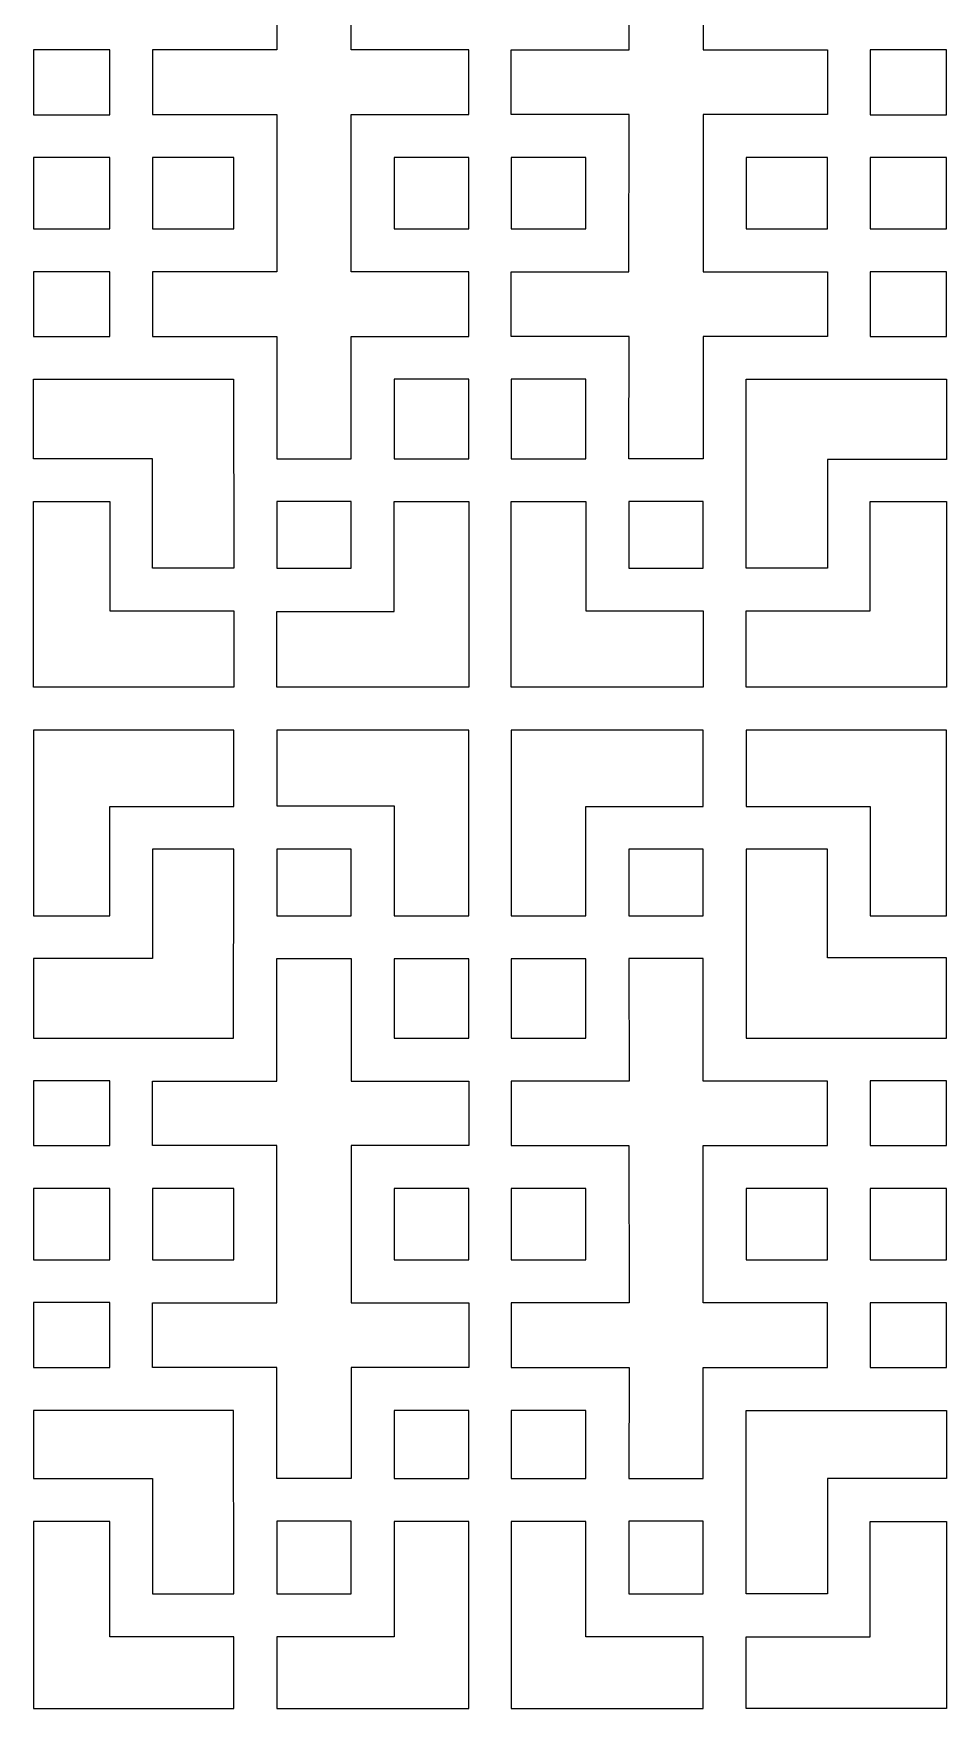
# Model space of a CAD drawing. Header units: centimetres. Extents: x -158 to 158, y -172 to 172.
# Drawn here: x -78.3 to -40, y -125.9 to -55.6 of the extents above; entities that cross this region are included whole.
import ezdxf

# ---------------------------------------------------------------- set-up
doc = ezdxf.new("R2010")
doc.units = ezdxf.units.CM
doc.header["$MEASUREMENT"] = 0
doc.layers.add('layer 1', color=7, linetype='Continuous')

msp = doc.modelspace()

# ---------------------------------------------------------------- linework, layer by layer
at = {"layer": 'layer 1', "color": 242}
for points in [[(-78.26523, -58.96294), (-75.06735, -58.96294), (-75.06735, -56.23658), (-78.26523, -56.23658), (-78.26523, -58.96294)], [(-43.15074, -58.9613), (-39.95074, -58.9613), (-39.95074, -56.23882), (-43.15074, -56.23882), (-43.15074, -58.9613)], [(-78.26574, -63.7538), (-75.06574, -63.7538), (-75.06574, -60.75882), (-78.26574, -60.75882), (-78.26574, -63.7538)], [(-73.27074, -63.7538), (-69.86324, -63.7538), (-69.86324, -60.76382), (-73.27074, -60.76382), (-73.27074, -63.7538)], [(-63.12824, -63.75631), (-59.99574, -63.75631), (-59.99574, -60.75881), (-63.12824, -60.75881), (-63.12824, -63.75631)], [(-58.21824, -63.75631), (-55.08824, -63.75631), (-55.08824, -60.75881), (-58.21824, -60.75881), (-58.21824, -63.75631)], [(-48.35324, -63.7538), (-44.94574, -63.7538), (-44.94574, -60.76382), (-48.35324, -60.76382), (-48.35324, -63.7538)], [(-43.15074, -63.7538), (-39.95074, -63.7538), (-39.95074, -60.75882), (-43.15074, -60.75882), (-43.15074, -63.7538)], [(-78.26574, -68.2688), (-75.06574, -68.2688), (-75.06574, -65.5538), (-78.26574, -65.5538), (-78.26574, -68.2688)], [(-43.15074, -68.2688), (-39.95074, -68.2688), (-39.95074, -65.5538), (-43.15074, -65.5538), (-43.15074, -68.2688)], [(-63.12824, -73.40131), (-59.99824, -73.40131), (-59.99824, -70.06881), (-63.12824, -70.06881), (-63.12824, -73.40131)], [(-58.21824, -73.40131), (-55.08824, -73.40131), (-55.08824, -70.06881), (-58.21824, -70.06881), (-58.21824, -73.40131)], [(-68.06074, -77.9938), (-64.92824, -77.9938), (-64.92824, -75.2038), (-68.06074, -75.2038), (-68.06074, -77.9938)], [(-53.28824, -77.9938), (-50.15574, -77.9938), (-50.15574, -75.2038), (-53.28824, -75.2038), (-53.28824, -77.9938)], [(-68.06074, -92.58966), (-64.92824, -92.58966), (-64.92824, -89.79966), (-68.06074, -89.79966), (-68.06074, -92.58966)], [(-53.28824, -92.58966), (-50.15574, -92.58966), (-50.15574, -89.79966), (-53.28824, -89.79966), (-53.28824, -92.58966)], [(-63.12824, -97.72465), (-59.99824, -97.72465), (-59.99824, -94.39215), (-63.12824, -94.39215), (-63.12824, -97.72465)], [(-58.21824, -97.72465), (-55.08824, -97.72465), (-55.08824, -94.39215), (-58.21824, -94.39215), (-58.21824, -97.72465)], [(-78.26574, -102.23966), (-75.06574, -102.23966), (-75.06574, -99.52466), (-78.26574, -99.52466), (-78.26574, -102.23966)], [(-43.15074, -102.23966), (-39.95074, -102.23966), (-39.95074, -99.52466), (-43.15074, -99.52466), (-43.15074, -102.23966)], [(-78.26574, -107.03464), (-75.06574, -107.03464), (-75.06574, -104.03966), (-78.26574, -104.03966), (-78.26574, -107.03464)], [(-73.27074, -107.02964), (-69.86324, -107.02964), (-69.86324, -104.03966), (-73.27074, -104.03966), (-73.27074, -107.02964)], [(-63.12824, -107.03465), (-59.99574, -107.03465), (-59.99574, -104.03715), (-63.12824, -104.03715), (-63.12824, -107.03465)], [(-58.21824, -107.03465), (-55.08824, -107.03465), (-55.08824, -104.03715), (-58.21824, -104.03715), (-58.21824, -107.03465)], [(-48.35324, -107.02964), (-44.94574, -107.02964), (-44.94574, -104.03966), (-48.35324, -104.03966), (-48.35324, -107.02964)], [(-43.15074, -107.03464), (-39.95074, -107.03464), (-39.95074, -104.03966), (-43.15074, -104.03966), (-43.15074, -107.03464)], [(-78.26523, -111.55688), (-75.06735, -111.55688), (-75.06735, -108.83052), (-78.26523, -108.83052), (-78.26523, -111.55688)], [(-43.15074, -111.55464), (-39.95074, -111.55464), (-39.95074, -108.83216), (-43.15074, -108.83216), (-43.15074, -111.55464)], [(-63.12824, -116.20966), (-59.99824, -116.20966), (-59.99824, -113.35216), (-63.12824, -113.35216), (-63.12824, -116.20966)], [(-58.21824, -116.20966), (-55.08574, -116.20966), (-55.08574, -113.35216), (-58.21824, -113.35216), (-58.21824, -116.20966)], [(-68.06074, -121.05716), (-64.92824, -121.05716), (-64.92824, -118.00966), (-68.06074, -118.00966), (-68.06074, -121.05716)], [(-53.28824, -121.05716), (-50.15574, -121.05716), (-50.15574, -118.00966), (-53.28824, -118.00966), (-53.28824, -121.05716)]]:
    msp.add_lwpolyline(points, close=True, dxfattribs=at)
for points, knots in [([(-68.06073, -65.5538), (-68.06073, -65.5538), (-68.06074, -58.95882), (-68.06074, -58.95882), (-68.06074, -58.95882), (-68.06074, -58.95882), (-73.26574, -58.95881), (-73.26574, -58.95881), (-73.26574, -58.95881), (-73.26574, -58.95881), (-73.26574, -56.23881), (-73.26574, -56.23881), (-73.26574, -56.23881), (-73.26574, -56.23881), (-68.06074, -56.23881), (-68.06074, -56.23881), (-68.06074, -56.23881), (-68.06074, -56.23881), (-68.06074, -51.5788), (-68.06074, -51.5788), (-68.06074, -51.5788), (-68.06074, -51.5788), (-64.93324, -51.5788), (-64.93324, -51.5788), (-64.93324, -51.5788), (-64.93324, -51.5788), (-64.93324, -56.24129), (-64.93324, -56.24129), (-64.93324, -56.24129), (-64.93324, -56.24129), (-59.99824, -56.23881), (-59.99824, -56.23881), (-59.99824, -56.23881), (-59.99824, -56.23881), (-59.99824, -58.95881), (-59.99824, -58.95881), (-59.99824, -58.95881), (-59.99824, -58.95881), (-64.93324, -58.95881), (-64.93324, -58.95881), (-64.93324, -58.95881), (-64.93324, -58.95881), (-64.93324, -65.55379), (-64.93324, -65.55379), (-64.93324, -65.55379), (-64.93324, -65.55379), (-59.99824, -65.5538), (-59.99824, -65.5538), (-59.99824, -65.5538), (-59.99824, -65.5538), (-59.99824, -68.26631), (-59.99824, -68.26631), (-59.99824, -68.26631), (-59.99824, -68.26631), (-64.93324, -68.2663), (-64.93324, -68.2663), (-64.93324, -68.2663), (-64.93324, -68.2663), (-64.93324, -73.40381), (-64.93324, -73.40381), (-64.93324, -73.40381), (-64.93324, -73.40381), (-68.06074, -73.40381), (-68.06074, -73.40381), (-68.06074, -73.40381), (-68.06074, -73.40381), (-68.06074, -68.26631), (-68.06074, -68.26631), (-68.06074, -68.26631), (-68.06074, -68.26631), (-73.26574, -68.26631), (-73.26574, -68.26631), (-73.26574, -68.26631), (-73.26574, -68.26631), (-73.26574, -65.5538), (-73.26574, -65.5538), (-73.26574, -65.5538), (-73.26574, -65.5538), (-68.06073, -65.5538), (-68.06073, -65.5538)], [0, 0, 0, 0, 0.04761905, 0.04761905, 0.04761905, 0.04761905, 0.0952381, 0.0952381, 0.0952381, 0.0952381, 0.14285714, 0.14285714, 0.14285714, 0.14285714, 0.19047619, 0.19047619, 0.19047619, 0.19047619, 0.23809524, 0.23809524, 0.23809524, 0.23809524, 0.28571429, 0.28571429, 0.28571429, 0.28571429, 0.33333333, 0.33333333, 0.33333333, 0.33333333, 0.38095238, 0.38095238, 0.38095238, 0.38095238, 0.42857143, 0.42857143, 0.42857143, 0.42857143, 0.47619048, 0.47619048, 0.47619048, 0.47619048, 0.52380952, 0.52380952, 0.52380952, 0.52380952, 0.57142857, 0.57142857, 0.57142857, 0.57142857, 0.61904762, 0.61904762, 0.61904762, 0.61904762, 0.66666667, 0.66666667, 0.66666667, 0.66666667, 0.71428571, 0.71428571, 0.71428571, 0.71428571, 0.76190476, 0.76190476, 0.76190476, 0.76190476, 0.80952381, 0.80952381, 0.80952381, 0.80952381, 0.85714286, 0.85714286, 0.85714286, 0.85714286, 0.9047619, 0.9047619, 0.9047619, 0.9047619, 1, 1, 1, 1]), ([(-53.27076, -58.95881), (-53.27076, -58.95881), (-53.28324, -65.55381), (-53.28324, -65.55381), (-53.28324, -65.55381), (-53.28324, -65.55381), (-58.21824, -65.5538), (-58.21824, -65.5538), (-58.21824, -65.5538), (-58.21824, -65.5538), (-58.21824, -68.26631), (-58.21824, -68.26631), (-58.21824, -68.26631), (-58.21824, -68.26631), (-53.27077, -68.26631), (-53.27077, -68.26631), (-53.27077, -68.26631), (-53.27077, -68.26631), (-53.28324, -73.40381), (-53.28324, -73.40381), (-53.28324, -73.40381), (-53.28324, -73.40381), (-50.15574, -73.40381), (-50.15574, -73.40381), (-50.15574, -73.40381), (-50.15574, -73.40381), (-50.15574, -68.26631), (-50.15574, -68.26631), (-50.15574, -68.26631), (-50.15574, -68.26631), (-44.95074, -68.26631), (-44.95074, -68.26631), (-44.95074, -68.26631), (-44.95074, -68.26631), (-44.95074, -65.5538), (-44.95074, -65.5538), (-44.95074, -65.5538), (-44.95074, -65.5538), (-50.15574, -65.55381), (-50.15574, -65.55381), (-50.15574, -65.55381), (-50.15574, -65.55381), (-50.15574, -58.9588), (-50.15574, -58.9588), (-50.15574, -58.9588), (-50.15574, -58.9588), (-44.95074, -58.95881), (-44.95074, -58.95881), (-44.95074, -58.95881), (-44.95074, -58.95881), (-44.95074, -56.23881), (-44.95074, -56.23881), (-44.95074, -56.23881), (-44.95074, -56.23881), (-50.15574, -56.2413), (-50.15574, -56.2413), (-50.15574, -56.2413), (-50.15574, -56.2413), (-50.15574, -51.5788), (-50.15574, -51.5788), (-50.15574, -51.5788), (-50.15574, -51.5788), (-53.28324, -51.5788), (-53.28324, -51.5788), (-53.28324, -51.5788), (-53.28324, -51.5788), (-53.27077, -56.23881), (-53.27077, -56.23881), (-53.27077, -56.23881), (-53.27077, -56.23881), (-58.21824, -56.23881), (-58.21824, -56.23881), (-58.21824, -56.23881), (-58.21824, -56.23881), (-58.21824, -58.95881), (-58.21824, -58.95881), (-58.21824, -58.95881), (-58.21824, -58.95881), (-53.27076, -58.95881), (-53.27076, -58.95881)], [0, 0, 0, 0, 0.04761905, 0.04761905, 0.04761905, 0.04761905, 0.0952381, 0.0952381, 0.0952381, 0.0952381, 0.14285714, 0.14285714, 0.14285714, 0.14285714, 0.19047619, 0.19047619, 0.19047619, 0.19047619, 0.23809524, 0.23809524, 0.23809524, 0.23809524, 0.28571429, 0.28571429, 0.28571429, 0.28571429, 0.33333333, 0.33333333, 0.33333333, 0.33333333, 0.38095238, 0.38095238, 0.38095238, 0.38095238, 0.42857143, 0.42857143, 0.42857143, 0.42857143, 0.47619048, 0.47619048, 0.47619048, 0.47619048, 0.52380952, 0.52380952, 0.52380952, 0.52380952, 0.57142857, 0.57142857, 0.57142857, 0.57142857, 0.61904762, 0.61904762, 0.61904762, 0.61904762, 0.66666667, 0.66666667, 0.66666667, 0.66666667, 0.71428571, 0.71428571, 0.71428571, 0.71428571, 0.76190476, 0.76190476, 0.76190476, 0.76190476, 0.80952381, 0.80952381, 0.80952381, 0.80952381, 0.85714286, 0.85714286, 0.85714286, 0.85714286, 0.9047619, 0.9047619, 0.9047619, 0.9047619, 1, 1, 1, 1]), ([(-69.87935, -70.06874), (-69.87935, -70.06874), (-78.26574, -70.06881), (-78.26574, -70.06881), (-78.26574, -70.06881), (-78.26574, -70.06881), (-78.26574, -73.40381), (-78.26574, -73.40381), (-78.26574, -73.40381), (-78.26574, -73.40381), (-73.26574, -73.40335), (-73.26574, -73.40335), (-73.26574, -73.40335), (-73.26574, -73.40335), (-73.26574, -77.9938), (-73.26574, -77.9938), (-73.26574, -77.9938), (-73.26574, -77.9938), (-69.86324, -77.9938), (-69.86324, -77.9938), (-69.86324, -77.9938), (-69.86324, -77.9938), (-69.87935, -70.06874), (-69.87935, -70.06874)], [0, 0, 0, 0, 0.14285714, 0.14285714, 0.14285714, 0.14285714, 0.28571429, 0.28571429, 0.28571429, 0.28571429, 0.42857143, 0.42857143, 0.42857143, 0.42857143, 0.57142857, 0.57142857, 0.57142857, 0.57142857, 0.71428571, 0.71428571, 0.71428571, 0.71428571, 1, 1, 1, 1]), ([(-48.35324, -70.06881), (-48.35324, -70.06881), (-48.35324, -77.9938), (-48.35324, -77.9938), (-48.35324, -77.9938), (-48.35324, -77.9938), (-44.94921, -77.9938), (-44.94921, -77.9938), (-44.94921, -77.9938), (-44.94921, -77.9938), (-44.95074, -73.43755), (-44.95074, -73.43755), (-44.95074, -73.43755), (-44.95074, -73.43755), (-39.95074, -73.43755), (-39.95074, -73.43755), (-39.95074, -73.43755), (-39.95074, -73.43755), (-39.95074, -70.06881), (-39.95074, -70.06881), (-39.95074, -70.06881), (-39.95074, -70.06881), (-48.35324, -70.06881), (-48.35324, -70.06881)], [0, 0, 0, 0, 0.14285714, 0.14285714, 0.14285714, 0.14285714, 0.28571429, 0.28571429, 0.28571429, 0.28571429, 0.42857143, 0.42857143, 0.42857143, 0.42857143, 0.57142857, 0.57142857, 0.57142857, 0.57142857, 0.71428571, 0.71428571, 0.71428571, 0.71428571, 1, 1, 1, 1]), ([(-75.06825, -79.7938), (-75.06825, -79.7938), (-75.06824, -75.2038), (-75.06824, -75.2038), (-75.06824, -75.2038), (-75.06824, -75.2038), (-78.26574, -75.2038), (-78.26574, -75.2038), (-78.26574, -75.2038), (-78.26574, -75.2038), (-78.26574, -82.9938), (-78.26574, -82.9938), (-78.26574, -82.9938), (-78.26574, -82.9938), (-69.86074, -82.9938), (-69.86074, -82.9938), (-69.86074, -82.9938), (-69.86074, -82.9938), (-69.86074, -79.7938), (-69.86074, -79.7938), (-69.86074, -79.7938), (-69.86074, -79.7938), (-75.06825, -79.7938), (-75.06825, -79.7938)], [0, 0, 0, 0, 0.14285714, 0.14285714, 0.14285714, 0.14285714, 0.28571429, 0.28571429, 0.28571429, 0.28571429, 0.42857143, 0.42857143, 0.42857143, 0.42857143, 0.57142857, 0.57142857, 0.57142857, 0.57142857, 0.71428571, 0.71428571, 0.71428571, 0.71428571, 1, 1, 1, 1]), ([(-63.12824, -79.81938), (-63.12824, -79.81938), (-68.06074, -79.81938), (-68.06074, -79.81938), (-68.06074, -79.81938), (-68.06074, -79.81938), (-68.06074, -82.9938), (-68.06074, -82.9938), (-68.06074, -82.9938), (-68.06074, -82.9938), (-60.00324, -82.9938), (-60.00324, -82.9938), (-60.00324, -82.9938), (-60.00324, -82.9938), (-60.00324, -75.2038), (-60.00324, -75.2038), (-60.00324, -75.2038), (-60.00324, -75.2038), (-63.12824, -75.2038), (-63.12824, -75.2038), (-63.12824, -75.2038), (-63.12824, -75.2038), (-63.12824, -79.81938), (-63.12824, -79.81938)], [0, 0, 0, 0, 0.14285714, 0.14285714, 0.14285714, 0.14285714, 0.28571429, 0.28571429, 0.28571429, 0.28571429, 0.42857143, 0.42857143, 0.42857143, 0.42857143, 0.57142857, 0.57142857, 0.57142857, 0.57142857, 0.71428571, 0.71428571, 0.71428571, 0.71428571, 1, 1, 1, 1]), ([(-50.15574, -82.9938), (-50.15574, -82.9938), (-50.15574, -79.7938), (-50.15574, -79.7938), (-50.15574, -79.7938), (-50.15574, -79.7938), (-55.08824, -79.79381), (-55.08824, -79.79381), (-55.08824, -79.79381), (-55.08824, -79.79381), (-55.08824, -75.2038), (-55.08824, -75.2038), (-55.08824, -75.2038), (-55.08824, -75.2038), (-58.21324, -75.2038), (-58.21324, -75.2038), (-58.21324, -75.2038), (-58.21324, -75.2038), (-58.21324, -82.9938), (-58.21324, -82.9938), (-58.21324, -82.9938), (-58.21324, -82.9938), (-50.15574, -82.9938), (-50.15574, -82.9938)], [0, 0, 0, 0, 0.14285714, 0.14285714, 0.14285714, 0.14285714, 0.28571429, 0.28571429, 0.28571429, 0.28571429, 0.42857143, 0.42857143, 0.42857143, 0.42857143, 0.57142857, 0.57142857, 0.57142857, 0.57142857, 0.71428571, 0.71428571, 0.71428571, 0.71428571, 1, 1, 1, 1]), ([(-39.95074, -82.9938), (-39.95074, -82.9938), (-39.95074, -75.2038), (-39.95074, -75.2038), (-39.95074, -75.2038), (-39.95074, -75.2038), (-43.14824, -75.2038), (-43.14824, -75.2038), (-43.14824, -75.2038), (-43.14824, -75.2038), (-43.14824, -79.7938), (-43.14824, -79.7938), (-43.14824, -79.7938), (-43.14824, -79.7938), (-48.35574, -79.7938), (-48.35574, -79.7938), (-48.35574, -79.7938), (-48.35574, -79.7938), (-48.35574, -82.9938), (-48.35574, -82.9938), (-48.35574, -82.9938), (-48.35574, -82.9938), (-39.95074, -82.9938), (-39.95074, -82.9938)], [0, 0, 0, 0, 0.14285714, 0.14285714, 0.14285714, 0.14285714, 0.28571429, 0.28571429, 0.28571429, 0.28571429, 0.42857143, 0.42857143, 0.42857143, 0.42857143, 0.57142857, 0.57142857, 0.57142857, 0.57142857, 0.71428571, 0.71428571, 0.71428571, 0.71428571, 1, 1, 1, 1]), ([(-75.06825, -87.99966), (-75.06825, -87.99966), (-75.06824, -92.58966), (-75.06824, -92.58966), (-75.06824, -92.58966), (-75.06824, -92.58966), (-78.26574, -92.58966), (-78.26574, -92.58966), (-78.26574, -92.58966), (-78.26574, -92.58966), (-78.26574, -84.79966), (-78.26574, -84.79966), (-78.26574, -84.79966), (-78.26574, -84.79966), (-69.86074, -84.79966), (-69.86074, -84.79966), (-69.86074, -84.79966), (-69.86074, -84.79966), (-69.86074, -87.99966), (-69.86074, -87.99966), (-69.86074, -87.99966), (-69.86074, -87.99966), (-75.06825, -87.99966), (-75.06825, -87.99966)], [0, 0, 0, 0, 0.14285714, 0.14285714, 0.14285714, 0.14285714, 0.28571429, 0.28571429, 0.28571429, 0.28571429, 0.42857143, 0.42857143, 0.42857143, 0.42857143, 0.57142857, 0.57142857, 0.57142857, 0.57142857, 0.71428571, 0.71428571, 0.71428571, 0.71428571, 1, 1, 1, 1]), ([(-63.12824, -87.97408), (-63.12824, -87.97408), (-68.06074, -87.97408), (-68.06074, -87.97408), (-68.06074, -87.97408), (-68.06074, -87.97408), (-68.06074, -84.79966), (-68.06074, -84.79966), (-68.06074, -84.79966), (-68.06074, -84.79966), (-60.00324, -84.79966), (-60.00324, -84.79966), (-60.00324, -84.79966), (-60.00324, -84.79966), (-60.00324, -92.58966), (-60.00324, -92.58966), (-60.00324, -92.58966), (-60.00324, -92.58966), (-63.12824, -92.58966), (-63.12824, -92.58966), (-63.12824, -92.58966), (-63.12824, -92.58966), (-63.12824, -87.97408), (-63.12824, -87.97408)], [0, 0, 0, 0, 0.14285714, 0.14285714, 0.14285714, 0.14285714, 0.28571429, 0.28571429, 0.28571429, 0.28571429, 0.42857143, 0.42857143, 0.42857143, 0.42857143, 0.57142857, 0.57142857, 0.57142857, 0.57142857, 0.71428571, 0.71428571, 0.71428571, 0.71428571, 1, 1, 1, 1]), ([(-50.15574, -84.79966), (-50.15574, -84.79966), (-50.15574, -87.99966), (-50.15574, -87.99966), (-50.15574, -87.99966), (-50.15574, -87.99966), (-55.08824, -87.99965), (-55.08824, -87.99965), (-55.08824, -87.99965), (-55.08824, -87.99965), (-55.08824, -92.58966), (-55.08824, -92.58966), (-55.08824, -92.58966), (-55.08824, -92.58966), (-58.21324, -92.58966), (-58.21324, -92.58966), (-58.21324, -92.58966), (-58.21324, -92.58966), (-58.21324, -84.79966), (-58.21324, -84.79966), (-58.21324, -84.79966), (-58.21324, -84.79966), (-50.15574, -84.79966), (-50.15574, -84.79966)], [0, 0, 0, 0, 0.14285714, 0.14285714, 0.14285714, 0.14285714, 0.28571429, 0.28571429, 0.28571429, 0.28571429, 0.42857143, 0.42857143, 0.42857143, 0.42857143, 0.57142857, 0.57142857, 0.57142857, 0.57142857, 0.71428571, 0.71428571, 0.71428571, 0.71428571, 1, 1, 1, 1]), ([(-39.95074, -84.79966), (-39.95074, -84.79966), (-39.95074, -92.58966), (-39.95074, -92.58966), (-39.95074, -92.58966), (-39.95074, -92.58966), (-43.14824, -92.58966), (-43.14824, -92.58966), (-43.14824, -92.58966), (-43.14824, -92.58966), (-43.14824, -87.99966), (-43.14824, -87.99966), (-43.14824, -87.99966), (-43.14824, -87.99966), (-48.35574, -87.99966), (-48.35574, -87.99966), (-48.35574, -87.99966), (-48.35574, -87.99966), (-48.35574, -84.79966), (-48.35574, -84.79966), (-48.35574, -84.79966), (-48.35574, -84.79966), (-39.95074, -84.79966), (-39.95074, -84.79966)], [0, 0, 0, 0, 0.14285714, 0.14285714, 0.14285714, 0.14285714, 0.28571429, 0.28571429, 0.28571429, 0.28571429, 0.42857143, 0.42857143, 0.42857143, 0.42857143, 0.57142857, 0.57142857, 0.57142857, 0.57142857, 0.71428571, 0.71428571, 0.71428571, 0.71428571, 1, 1, 1, 1]), ([(-69.87935, -97.72472), (-69.87935, -97.72472), (-78.26574, -97.72465), (-78.26574, -97.72465), (-78.26574, -97.72465), (-78.26574, -97.72465), (-78.26574, -94.38965), (-78.26574, -94.38965), (-78.26574, -94.38965), (-78.26574, -94.38965), (-73.26574, -94.39011), (-73.26574, -94.39011), (-73.26574, -94.39011), (-73.26574, -94.39011), (-73.26574, -89.79966), (-73.26574, -89.79966), (-73.26574, -89.79966), (-73.26574, -89.79966), (-69.86324, -89.79966), (-69.86324, -89.79966), (-69.86324, -89.79966), (-69.86324, -89.79966), (-69.87935, -97.72472), (-69.87935, -97.72472)], [0, 0, 0, 0, 0.14285714, 0.14285714, 0.14285714, 0.14285714, 0.28571429, 0.28571429, 0.28571429, 0.28571429, 0.42857143, 0.42857143, 0.42857143, 0.42857143, 0.57142857, 0.57142857, 0.57142857, 0.57142857, 0.71428571, 0.71428571, 0.71428571, 0.71428571, 1, 1, 1, 1]), ([(-48.35324, -97.72465), (-48.35324, -97.72465), (-48.35324, -89.79966), (-48.35324, -89.79966), (-48.35324, -89.79966), (-48.35324, -89.79966), (-44.94921, -89.79966), (-44.94921, -89.79966), (-44.94921, -89.79966), (-44.94921, -89.79966), (-44.95074, -94.35591), (-44.95074, -94.35591), (-44.95074, -94.35591), (-44.95074, -94.35591), (-39.95074, -94.35591), (-39.95074, -94.35591), (-39.95074, -94.35591), (-39.95074, -94.35591), (-39.95074, -97.72465), (-39.95074, -97.72465), (-39.95074, -97.72465), (-39.95074, -97.72465), (-48.35324, -97.72465), (-48.35324, -97.72465)], [0, 0, 0, 0, 0.14285714, 0.14285714, 0.14285714, 0.14285714, 0.28571429, 0.28571429, 0.28571429, 0.28571429, 0.42857143, 0.42857143, 0.42857143, 0.42857143, 0.57142857, 0.57142857, 0.57142857, 0.57142857, 0.71428571, 0.71428571, 0.71428571, 0.71428571, 1, 1, 1, 1]), ([(-68.06073, -102.23966), (-68.06073, -102.23966), (-68.06074, -108.83464), (-68.06074, -108.83464), (-68.06074, -108.83464), (-68.06074, -108.83464), (-73.26574, -108.83465), (-73.26574, -108.83465), (-73.26574, -108.83465), (-73.26574, -108.83465), (-73.26574, -111.55465), (-73.26574, -111.55465), (-73.26574, -111.55465), (-73.26574, -111.55465), (-68.06074, -111.55465), (-68.06074, -111.55465), (-68.06074, -111.55465), (-68.06074, -111.55465), (-68.06074, -116.21466), (-68.06074, -116.21466), (-68.06074, -116.21466), (-68.06074, -116.21466), (-64.93324, -116.21466), (-64.93324, -116.21466), (-64.93324, -116.21466), (-64.93324, -116.21466), (-64.93324, -111.55217), (-64.93324, -111.55217), (-64.93324, -111.55217), (-64.93324, -111.55217), (-59.99824, -111.55465), (-59.99824, -111.55465), (-59.99824, -111.55465), (-59.99824, -111.55465), (-59.99824, -108.83465), (-59.99824, -108.83465), (-59.99824, -108.83465), (-59.99824, -108.83465), (-64.93324, -108.83465), (-64.93324, -108.83465), (-64.93324, -108.83465), (-64.93324, -108.83465), (-64.93324, -102.23967), (-64.93324, -102.23967), (-64.93324, -102.23967), (-64.93324, -102.23967), (-59.99824, -102.23966), (-59.99824, -102.23966), (-59.99824, -102.23966), (-59.99824, -102.23966), (-59.99824, -99.52715), (-59.99824, -99.52715), (-59.99824, -99.52715), (-59.99824, -99.52715), (-64.93324, -99.52716), (-64.93324, -99.52716), (-64.93324, -99.52716), (-64.93324, -99.52716), (-64.93324, -94.38965), (-64.93324, -94.38965), (-64.93324, -94.38965), (-64.93324, -94.38965), (-68.06074, -94.38965), (-68.06074, -94.38965), (-68.06074, -94.38965), (-68.06074, -94.38965), (-68.06074, -99.52715), (-68.06074, -99.52715), (-68.06074, -99.52715), (-68.06074, -99.52715), (-73.26574, -99.52715), (-73.26574, -99.52715), (-73.26574, -99.52715), (-73.26574, -99.52715), (-73.26574, -102.23966), (-73.26574, -102.23966), (-73.26574, -102.23966), (-73.26574, -102.23966), (-68.06073, -102.23966), (-68.06073, -102.23966)], [0, 0, 0, 0, 0.04761905, 0.04761905, 0.04761905, 0.04761905, 0.0952381, 0.0952381, 0.0952381, 0.0952381, 0.14285714, 0.14285714, 0.14285714, 0.14285714, 0.19047619, 0.19047619, 0.19047619, 0.19047619, 0.23809524, 0.23809524, 0.23809524, 0.23809524, 0.28571429, 0.28571429, 0.28571429, 0.28571429, 0.33333333, 0.33333333, 0.33333333, 0.33333333, 0.38095238, 0.38095238, 0.38095238, 0.38095238, 0.42857143, 0.42857143, 0.42857143, 0.42857143, 0.47619048, 0.47619048, 0.47619048, 0.47619048, 0.52380952, 0.52380952, 0.52380952, 0.52380952, 0.57142857, 0.57142857, 0.57142857, 0.57142857, 0.61904762, 0.61904762, 0.61904762, 0.61904762, 0.66666667, 0.66666667, 0.66666667, 0.66666667, 0.71428571, 0.71428571, 0.71428571, 0.71428571, 0.76190476, 0.76190476, 0.76190476, 0.76190476, 0.80952381, 0.80952381, 0.80952381, 0.80952381, 0.85714286, 0.85714286, 0.85714286, 0.85714286, 0.9047619, 0.9047619, 0.9047619, 0.9047619, 1, 1, 1, 1]), ([(-53.27076, -108.83465), (-53.27076, -108.83465), (-53.28324, -102.23965), (-53.28324, -102.23965), (-53.28324, -102.23965), (-53.28324, -102.23965), (-58.21824, -102.23966), (-58.21824, -102.23966), (-58.21824, -102.23966), (-58.21824, -102.23966), (-58.21824, -99.52715), (-58.21824, -99.52715), (-58.21824, -99.52715), (-58.21824, -99.52715), (-53.27077, -99.52715), (-53.27077, -99.52715), (-53.27077, -99.52715), (-53.27077, -99.52715), (-53.28324, -94.38965), (-53.28324, -94.38965), (-53.28324, -94.38965), (-53.28324, -94.38965), (-50.15574, -94.38965), (-50.15574, -94.38965), (-50.15574, -94.38965), (-50.15574, -94.38965), (-50.15574, -99.52715), (-50.15574, -99.52715), (-50.15574, -99.52715), (-50.15574, -99.52715), (-44.95074, -99.52715), (-44.95074, -99.52715), (-44.95074, -99.52715), (-44.95074, -99.52715), (-44.95074, -102.23966), (-44.95074, -102.23966), (-44.95074, -102.23966), (-44.95074, -102.23966), (-50.15574, -102.23965), (-50.15574, -102.23965), (-50.15574, -102.23965), (-50.15574, -102.23965), (-50.15574, -108.83466), (-50.15574, -108.83466), (-50.15574, -108.83466), (-50.15574, -108.83466), (-44.95074, -108.83465), (-44.95074, -108.83465), (-44.95074, -108.83465), (-44.95074, -108.83465), (-44.95074, -111.55465), (-44.95074, -111.55465), (-44.95074, -111.55465), (-44.95074, -111.55465), (-50.15574, -111.55216), (-50.15574, -111.55216), (-50.15574, -111.55216), (-50.15574, -111.55216), (-50.15574, -116.21466), (-50.15574, -116.21466), (-50.15574, -116.21466), (-50.15574, -116.21466), (-53.28324, -116.21466), (-53.28324, -116.21466), (-53.28324, -116.21466), (-53.28324, -116.21466), (-53.27077, -111.55465), (-53.27077, -111.55465), (-53.27077, -111.55465), (-53.27077, -111.55465), (-58.21824, -111.55465), (-58.21824, -111.55465), (-58.21824, -111.55465), (-58.21824, -111.55465), (-58.21824, -108.83465), (-58.21824, -108.83465), (-58.21824, -108.83465), (-58.21824, -108.83465), (-53.27076, -108.83465), (-53.27076, -108.83465)], [0, 0, 0, 0, 0.04761905, 0.04761905, 0.04761905, 0.04761905, 0.0952381, 0.0952381, 0.0952381, 0.0952381, 0.14285714, 0.14285714, 0.14285714, 0.14285714, 0.19047619, 0.19047619, 0.19047619, 0.19047619, 0.23809524, 0.23809524, 0.23809524, 0.23809524, 0.28571429, 0.28571429, 0.28571429, 0.28571429, 0.33333333, 0.33333333, 0.33333333, 0.33333333, 0.38095238, 0.38095238, 0.38095238, 0.38095238, 0.42857143, 0.42857143, 0.42857143, 0.42857143, 0.47619048, 0.47619048, 0.47619048, 0.47619048, 0.52380952, 0.52380952, 0.52380952, 0.52380952, 0.57142857, 0.57142857, 0.57142857, 0.57142857, 0.61904762, 0.61904762, 0.61904762, 0.61904762, 0.66666667, 0.66666667, 0.66666667, 0.66666667, 0.71428571, 0.71428571, 0.71428571, 0.71428571, 0.76190476, 0.76190476, 0.76190476, 0.76190476, 0.80952381, 0.80952381, 0.80952381, 0.80952381, 0.85714286, 0.85714286, 0.85714286, 0.85714286, 0.9047619, 0.9047619, 0.9047619, 0.9047619, 1, 1, 1, 1]), ([(-73.26574, -116.20966), (-73.26574, -116.20966), (-78.26574, -116.21088), (-78.26574, -116.21088), (-78.26574, -116.21088), (-78.26574, -116.21088), (-78.26574, -113.35466), (-78.26574, -113.35466), (-78.26574, -113.35466), (-78.26574, -113.35466), (-69.86864, -113.35466), (-69.86864, -113.35466), (-69.86864, -113.35466), (-69.86864, -113.35466), (-69.86324, -121.05716), (-69.86324, -121.05716), (-69.86324, -121.05716), (-69.86324, -121.05716), (-73.26574, -121.05716), (-73.26574, -121.05716), (-73.26574, -121.05716), (-73.26574, -121.05716), (-73.26574, -116.20966), (-73.26574, -116.20966)], [0, 0, 0, 0, 0.14285714, 0.14285714, 0.14285714, 0.14285714, 0.28571429, 0.28571429, 0.28571429, 0.28571429, 0.42857143, 0.42857143, 0.42857143, 0.42857143, 0.57142857, 0.57142857, 0.57142857, 0.57142857, 0.71428571, 0.71428571, 0.71428571, 0.71428571, 1, 1, 1, 1]), ([(-44.95074, -116.20966), (-44.95074, -116.20966), (-39.95074, -116.21466), (-39.95074, -116.21466), (-39.95074, -116.21466), (-39.95074, -116.21466), (-39.95074, -113.35466), (-39.95074, -113.35466), (-39.95074, -113.35466), (-39.95074, -113.35466), (-48.35324, -113.35466), (-48.35324, -113.35466), (-48.35324, -113.35466), (-48.35324, -113.35466), (-48.35324, -121.05716), (-48.35324, -121.05716), (-48.35324, -121.05716), (-48.35324, -121.05716), (-44.95074, -121.05716), (-44.95074, -121.05716), (-44.95074, -121.05716), (-44.95074, -121.05716), (-44.95074, -116.20966), (-44.95074, -116.20966)], [0, 0, 0, 0, 0.14285714, 0.14285714, 0.14285714, 0.14285714, 0.28571429, 0.28571429, 0.28571429, 0.28571429, 0.42857143, 0.42857143, 0.42857143, 0.42857143, 0.57142857, 0.57142857, 0.57142857, 0.57142857, 0.71428571, 0.71428571, 0.71428571, 0.71428571, 1, 1, 1, 1]), ([(-78.26574, -118.01216), (-78.26574, -118.01216), (-75.06574, -118.01216), (-75.06574, -118.01216), (-75.06574, -118.01216), (-75.06574, -118.01216), (-75.06823, -122.85716), (-75.06823, -122.85716), (-75.06823, -122.85716), (-75.06823, -122.85716), (-69.86324, -122.85716), (-69.86324, -122.85716), (-69.86324, -122.85716), (-69.86324, -122.85716), (-69.86324, -125.86716), (-69.86324, -125.86716), (-69.86324, -125.86716), (-69.86324, -125.86716), (-78.26574, -125.86716), (-78.26574, -125.86716), (-78.26574, -125.86716), (-78.26574, -125.86716), (-78.26574, -118.01216), (-78.26574, -118.01216)], [0, 0, 0, 0, 0.14285714, 0.14285714, 0.14285714, 0.14285714, 0.28571429, 0.28571429, 0.28571429, 0.28571429, 0.42857143, 0.42857143, 0.42857143, 0.42857143, 0.57142857, 0.57142857, 0.57142857, 0.57142857, 0.71428571, 0.71428571, 0.71428571, 0.71428571, 1, 1, 1, 1]), ([(-63.12824, -122.85716), (-63.12824, -122.85716), (-63.12824, -118.01216), (-63.12824, -118.01216), (-63.12824, -118.01216), (-63.12824, -118.01216), (-59.99824, -118.01216), (-59.99824, -118.01216), (-59.99824, -118.01216), (-59.99824, -118.01216), (-59.99824, -125.86716), (-59.99824, -125.86716), (-59.99824, -125.86716), (-59.99824, -125.86716), (-68.06074, -125.86716), (-68.06074, -125.86716), (-68.06074, -125.86716), (-68.06074, -125.86716), (-68.06074, -122.85716), (-68.06074, -122.85716), (-68.06074, -122.85716), (-68.06074, -122.85716), (-63.12824, -122.85716), (-63.12824, -122.85716)], [0, 0, 0, 0, 0.14285714, 0.14285714, 0.14285714, 0.14285714, 0.28571429, 0.28571429, 0.28571429, 0.28571429, 0.42857143, 0.42857143, 0.42857143, 0.42857143, 0.57142857, 0.57142857, 0.57142857, 0.57142857, 0.71428571, 0.71428571, 0.71428571, 0.71428571, 1, 1, 1, 1]), ([(-58.21824, -125.86716), (-58.21824, -125.86716), (-58.21824, -118.01216), (-58.21824, -118.01216), (-58.21824, -118.01216), (-58.21824, -118.01216), (-55.08573, -118.01216), (-55.08573, -118.01216), (-55.08573, -118.01216), (-55.08573, -118.01216), (-55.08824, -122.85716), (-55.08824, -122.85716), (-55.08824, -122.85716), (-55.08824, -122.85716), (-50.15574, -122.85716), (-50.15574, -122.85716), (-50.15574, -122.85716), (-50.15574, -122.85716), (-50.15574, -125.86716), (-50.15574, -125.86716), (-50.15574, -125.86716), (-50.15574, -125.86716), (-58.21824, -125.86716), (-58.21824, -125.86716)], [0, 0, 0, 0, 0.14285714, 0.14285714, 0.14285714, 0.14285714, 0.28571429, 0.28571429, 0.28571429, 0.28571429, 0.42857143, 0.42857143, 0.42857143, 0.42857143, 0.57142857, 0.57142857, 0.57142857, 0.57142857, 0.71428571, 0.71428571, 0.71428571, 0.71428571, 1, 1, 1, 1]), ([(-39.95074, -125.86716), (-39.95074, -125.86716), (-39.95074, -118.01216), (-39.95074, -118.01216), (-39.95074, -118.01216), (-39.95074, -118.01216), (-43.15074, -118.01216), (-43.15074, -118.01216), (-43.15074, -118.01216), (-43.15074, -118.01216), (-43.14824, -122.85716), (-43.14824, -122.85716), (-43.14824, -122.85716), (-43.14824, -122.85716), (-48.35324, -122.85716), (-48.35324, -122.85716), (-48.35324, -122.85716), (-48.35324, -122.85716), (-48.35324, -125.86716), (-48.35324, -125.86716), (-48.35324, -125.86716), (-48.35324, -125.86716), (-39.95074, -125.86716), (-39.95074, -125.86716)], [0, 0, 0, 0, 0.14285714, 0.14285714, 0.14285714, 0.14285714, 0.28571429, 0.28571429, 0.28571429, 0.28571429, 0.42857143, 0.42857143, 0.42857143, 0.42857143, 0.57142857, 0.57142857, 0.57142857, 0.57142857, 0.71428571, 0.71428571, 0.71428571, 0.71428571, 1, 1, 1, 1])]:
    msp.add_open_spline(points, degree=3, knots=knots, dxfattribs=at)

doc.saveas('drawing.dxf')
